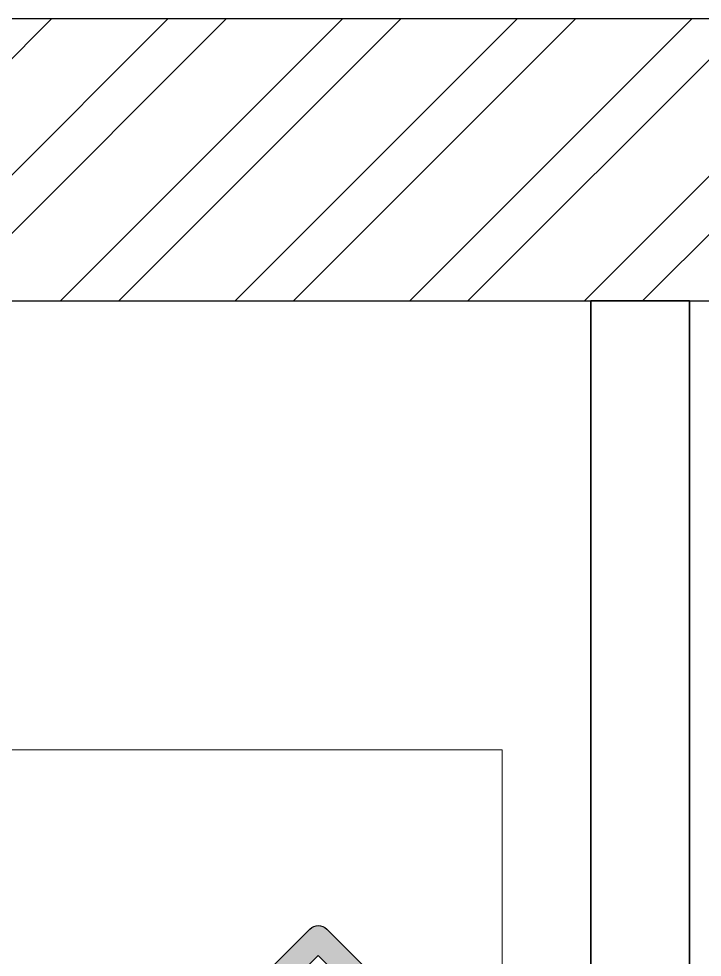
# Model space of a CAD drawing. Header units: feet. Extents: x 3148329 to 3155267, y -6063083 to -6048453.
# Drawn here: x 3149568 to 3150260, y -6049402 to -6048454 of the extents above; entities that cross this region are included whole.
import ezdxf

# ---------------------------------------------------------------- set-up
doc = ezdxf.new("R2010")
doc.units = ezdxf.units.FT
doc.header["$LTSCALE"] = 33
doc.header["$MEASUREMENT"] = 0
doc.layers.add('A-WALL', color=1, linetype='Continuous')
for name, color, linetype, lineweight in [('LENS-DIM', 252, 'Continuous', 5), ('LENS-FURNITURE', 13, 'Continuous', 9), ('LENS-PARTITION', 21, 'Continuous', 25), ('LENS_PARTITION', 21, 'Continuous', 25), ('LN-HATCH', 251, 'Continuous', 0)]:
    doc.layers.add(name, color=color, linetype=linetype, lineweight=lineweight)

# ---------------------------------------------------------------- blocks, each defined once
blk = doc.blocks.new('TRIAL SET CABINET 633x500')
at = {"layer": 'LENS-FURNITURE'}
h = blk.add_hatch(color=9, dxfattribs=at)
h.dxf.hatch_style = 1
edge = h.paths.add_edge_path()
edge.add_line((-8.54246803093703, -981.9670201920668), (115.9083254579454, -857.5162267031847))
edge.add_arc((107.4230440836399, -849.030945328879), 12.00000000009463, 315, 405)
edge.add_line((115.9083254579454, -840.5456639545736), (-58.03994271345434, -666.5973957831737))
edge.add_arc((-66.52522408775982, -675.0826771574792), 12.00000000009463, 45.00000000000002, 135)
edge.add_line((-75.01050546206531, -666.5973957831737), (-199.4612989509478, -791.0481892720562))
edge.add_arc((-190.9760175766423, -799.5334706454303), 11.99999999943607, 135.0000000031442, 225.0000000031442)
edge.add_line((-199.4612989500165, -808.0187520197359), (-25.5130307786167, -981.967020191136))
edge.add_arc((-17.02774940431148, -973.4817388177615), 11.99999999943605, 224.9999999968574, 314.9999999968578)
h.paths.add_polyline_path([(-17.02774940524252, -955.0969625067663), (89.03826777357607, -849.0309453279477), (-66.52522408775982, -693.4674534666119), (-172.5912412665784, -799.5334706454305)], flags=16)
edge = h.paths.add_edge_path(flags=16)
edge.add_line((-138.2965623782947, -741.9042679787381), (-124.1544267544522, -727.7621323548956))
edge.add_arc((-121.3259996296837, -730.5905594796641), 4.000000000031514, 45.00000000000051, 134.9999999999996, ccw=False)
edge.add_arc((-121.3259996296838, -730.5905594796641), 4.000000000031584, -45.000000000000625, 44.999999999999375, ccw=False)
edge.add_line((-118.4975725049153, -733.4189866044327), (-132.6397081287578, -747.561122228275))
edge.add_arc((-135.4681352535263, -744.7326951035067), 4.000000000031524, 225.0000000000006, 314.99999999999966, ccw=False)
edge.add_arc((-135.4681352535261, -744.7326951035066), 4.000000000031665, 135.0000000000006, 225.0000000000006, ccw=False)
edge = h.paths.add_edge_path(flags=16)
edge.add_arc((44.84409394953398, -910.9027886827243), 7, 0, 360)
at = {"layer": 'LENS-FURNITURE', "lineweight": 0}
h = blk.add_hatch(dxfattribs=at)
h.set_pattern_fill('ANSI31', color=252, scale=10, angle=405)
h.set_pattern_definition([(90, (-3772352.875833935, -3684050.327587578), (-1.25, 2e-16), [])])
edge = h.paths.add_edge_path()
edge.add_line((-138.2965623782947, -741.9042679787381), (-124.1544267544522, -727.7621323548956))
edge.add_arc((-121.3259996296837, -730.5905594796641), 4.000000000031514, 45.00000000000051, 134.9999999999996, ccw=False)
edge.add_arc((-121.3259996296838, -730.5905594796641), 4.000000000031584, -45.000000000000625, 44.999999999999375, ccw=False)
edge.add_line((-118.4975725049153, -733.4189866044327), (-132.6397081287578, -747.561122228275))
edge.add_arc((-135.4681352535263, -744.7326951035067), 4.000000000031524, 225.0000000000006, 314.99999999999966, ccw=False)
edge.add_arc((-135.4681352535261, -744.7326951035066), 4.000000000031665, 135.0000000000006, 225.0000000000006, ccw=False)
edge = h.paths.add_edge_path()
edge.add_arc((44.84409394953398, -910.9027886827243), 7, 0, 360)
blk.add_circle((0, 0), 50.09224864585668)
at = {"layer": 'LENS-FURNITURE'}
blk.add_lwpolyline([(119.4230440827086, -352.4817388160154), (119.4230440827086, -985.4817388160156), (-380.5769559172913, -985.4817388160156), (-380.5769559172913, -352.4817388160154)], close=True, dxfattribs=at)
at = {"layer": 'LENS-FURNITURE', "color": 146}
for points in [[(338.5359051078558, -352.4817388160154), (338.5359051078558, -985.4817388160156), (356.5359051078559, -985.4817388160156), (356.5359051078559, -352.4817388160154)], [(-63.4640948921442, -382.4817388160154), (-63.4640948921442, -394.4817388160154), (338.5359051078558, -394.4817388160154), (338.5359051078558, -382.4817388160154)], [(-63.4640948921442, -394.4817388160154), (-63.4640948921442, -943.4817388160153), (-51.4640948921442, -943.4817388160153), (-51.4640948921442, -394.4817388160154)], [(-63.4640948921442, -955.4817388160152), (-63.4640948921442, -943.4817388160153), (338.5359051078558, -943.4817388160153), (338.5359051078558, -955.4817388160152)]]:
    blk.add_lwpolyline(points, close=True, dxfattribs=at)
at = {"layer": 'LENS-FURNITURE', "color": 18, "lineweight": 30}
for points in [[(-8.54246803093703, -981.9670201920668), (115.9083254579454, -857.5162267031847, 0.4142135623730951), (115.9083254579454, -840.5456639545736), (-58.03994271345434, -666.5973957831737, 0.4142135623730951), (-75.01050546206531, -666.5973957831737), (-199.4612989509478, -791.0481892720562, 0.4142135623730951), (-199.4612989500165, -808.0187520197359), (-25.51303077861669, -981.967020191136, 0.4142135623730951)], [(-138.2965623782947, -741.9042679787381), (-124.1544267544522, -727.7621323548956, -0.4142135623730951), (-118.4975725049153, -727.7621323548956), (-118.4975725049153, -727.7621323548956, -0.4142135623730951), (-118.4975725049153, -733.4189866044327), (-132.6397081287578, -747.561122228275, -0.4142135623730951), (-138.2965623782947, -747.561122228275), (-138.2965623782947, -747.561122228275, -0.4142135623730951)]]:
    blk.add_lwpolyline(points, format="xyb", close=True, dxfattribs=at)
blk.add_lwpolyline([(-17.02774940524252, -955.0969625067663), (89.03826777357607, -849.0309453279477), (-66.52522408775982, -693.4674534666119), (-172.5912412665784, -799.5334706454305)], close=True, dxfattribs=at)
blk.add_circle((44.84409394953398, -910.9027886827243), 7, dxfattribs=at)
blk = doc.blocks.new('A$C833728e1')
at = {"layer": 'LN-HATCH'}
h = blk.add_hatch(dxfattribs=at)
h.set_pattern_fill('ANSI32', color=256, scale=333, angle=180)
h.set_pattern_definition([(225, (-6260930.089527684, 5280203.047569703), (88.29995930067012, -88.29995930067015), []), (225, (-6260988.95616712, 5280203.047569703), (88.29995930067012, -88.29995930067015), [])])
h.paths.add_polyline_path([(451.8375043282285, 5375.317361555062), (-2898.605064523406, 5375.317361555062), (-2898.605064523406, -6793.621403028257), (-2178.784073029645, -6793.621403028257), (-2178.784073029645, -6677.290843353607), (-2565.710856786929, -6677.290843353607), (-2565.710856786929, 467.9687234135344), (-2565.710856786929, 2676.502928791568), (-2565.710856786929, 2789.756386074238), (-2580.419116056524, 2789.756386074238), (-2580.419116056524, 5090.091657181271), (451.8375043282285, 5090.091657181271)])
at = {"layer": 'A-WALL'}
for p, q in [((4039.498601331375, 5375.317361555062), (-2898.605064523406, 5375.317361555062)), ((-2580.419116056524, 5090.091657181271), (451.8375043282285, 5090.091657181271))]:
    blk.add_line(p, q, dxfattribs=at)

msp = doc.modelspace()

# ---------------------------------------------------------------- linework, layer by layer
at = {"layer": 'LENS-PARTITION'}
msp.add_lwpolyline([(3150146.77130143, -6050338.732241564), (3150246.77130143, -6050338.732241564), (3150246.77130143, -6048738.732241564), (3150146.77130143, -6048738.732241564)], close=True, dxfattribs=at)
at = {"layer": 'LENS_PARTITION'}
msp.add_lwpolyline([(3150146.77130143, -6048738.732241564), (3150246.77130143, -6048738.732241564), (3150246.77130143, -6050338.732241564), (3150146.77130143, -6050338.732241564)], close=True, dxfattribs=at)

# ---------------------------------------------------------------- block references
at = {"layer": 'LENS-DIM', "color": 2}
msp.add_blockref('A$C833728e1', (3151227.120974207, -6053828.823898745), dxfattribs=at)
at = {"layer": 'LENS-FURNITURE', "xscale": -1, "rotation": 90}
msp.add_blockref('TRIAL SET CABINET 633x500', (3149071.701858152, -6049573.127238297), dxfattribs=at)

doc.saveas('drawing.dxf')
